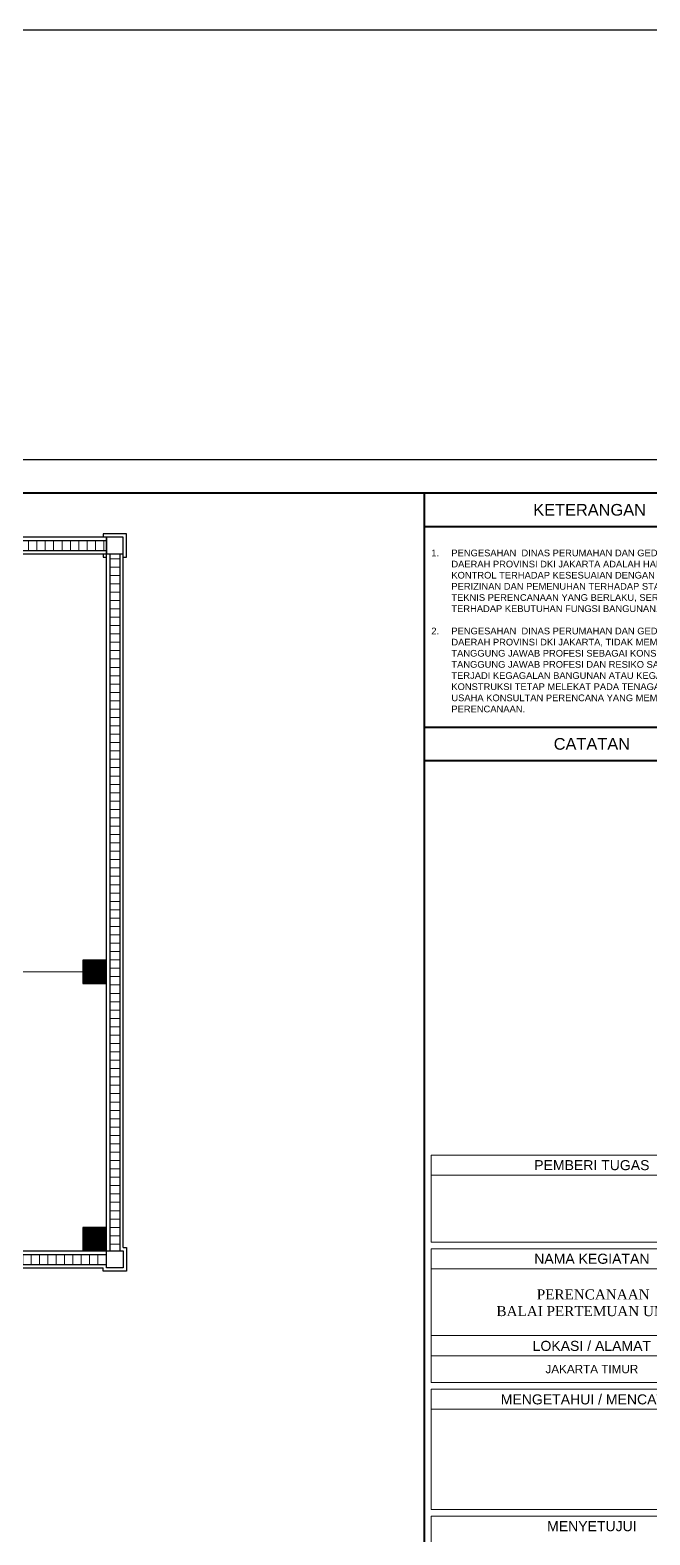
# Model space of a CAD drawing. Header units: inches. Extents: x 249 to 1192, y -18 to 440.
# Drawn here: x 310.42 to 328.95, y 248.33 to 293.34 of the extents above; entities that cross this region are included whole.
import ezdxf
from ezdxf.enums import TextEntityAlignment as Align

# ---------------------------------------------------------------- set-up
doc = ezdxf.new("R2010")
doc.units = ezdxf.units.IN
doc.header["$MEASUREMENT"] = 0
for name, color, linetype, lineweight in [('ARSIR BETON', 8, 'Continuous', 0), ('DINDING', 6, 'Continuous', 0), ('DINDING2', 137, 'Continuous', 20), ('GRS KOP', 1, 'Continuous', 40), ('KOP', 7, 'Continuous', 20)]:
    doc.layers.add(name, color=color, linetype=linetype, lineweight=lineweight)
doc.layers.add('KOLOM', color=5, linetype='Continuous')
doc.layers.add('SALURAN', color=117, linetype='Continuous')
doc.styles.add('R', font='romantic.ttf')
doc.styles.get("Standard").update_dxf_attribs({"font": 'arial.ttf'})

# ---------------------------------------------------------------- blocks, each defined once
blk = doc.blocks.new('KOP-ARS')
at = {"layer": 'GRS KOP'}
for p, q in [((83, 54), (1, 54)), ((73, 1), (73, 54)), ((73, 53), (83, 53)), ((73, 47), (83, 47)), ((73, 46), (83, 46))]:
    blk.add_line(p, q, dxfattribs=at)
at = {"layer": 'KOP'}
for p, q in [((73.2, 31.6), (73.2, 34.2)), ((82.8, 34.2), (73.2, 34.2)), ((82.8, 33.6), (73.2, 33.6)), ((82.8, 31.6), (73.2, 31.6)), ((73.2, 27.4), (73.2, 31.4)), ((82.8, 31.4), (73.2, 31.4)), ((82.8, 30.8), (73.2, 30.8)), ((82.8, 28.8), (73.2, 28.8)), ((82.8, 28.2), (73.2, 28.2)), ((82.8, 27.4), (73.2, 27.4)), ((73.2, 23.6), (73.2, 27.2)), ((82.8, 27.2), (73.2, 27.2)), ((82.8, 26.6), (73.2, 26.6)), ((82.8, 23.6), (73.2, 23.6)), ((73.2, 19.8), (73.2, 23.4)), ((82.8, 23.4), (73.2, 23.4))]:
    blk.add_line(p, q, dxfattribs=at)
blk.add_lwpolyline([(0, 0), (84, 0), (84, 55), (0, 55)], close=True, dxfattribs=at)
for s, height, p in [('KETERANGAN ', 0.35, (78, 53.5)), ('CATATAN', 0.35, (78, 46.5)), ('PEMBERI TUGAS', 0.3, (78, 33.9)), ('NAMA KEGIATAN', 0.3, (78, 31.1)), ('LOKASI / ALAMAT', 0.3, (78, 28.5)), ('JAKARTA TIMUR', 0.25, (78, 27.8)), ('MENGETAHUI / MENCATAT', 0.3, (78, 26.9)), ('MENYETUJUI', 0.3, (78, 23.1))]:
    blk.add_text(s, height=height, dxfattribs=at).set_placement(p, align=Align.MIDDLE)
at = {"layer": 'KOP', "insert": (73.2, 49.875), "char_height": 0.2, "width": 9.6, "attachment_point": 4}
blk.add_mtext('\\pi-0.6,l0.6,t0.6;1.^IPENGESAHAN  DINAS PERUMAHAN DAN GEDUNG PEMERINTAH DAERAH PROVINSI DKI JAKARTA ADALAH HANYA SEBATAS KONTROL TERHADAP KESESUAIAN DENGAN REGULASI PERIZINAN DAN PEMENUHAN TERHADAP STANDAR DAN KAIDAH TEKNIS PERENCANAAN YANG BERLAKU, SERTA PEMENUHAN TERHADAP KEBUTUHAN FUNGSI BANGUNAN.\\P\\P2.^IPENGESAHAN  DINAS PERUMAHAN DAN GEDUNG PEMERINTAH DAERAH PROVINSI DKI JAKARTA, TIDAK MEMINDAHKAN TANGGUNG JAWAB PROFESI SEBAGAI KONSULTAN PERENCANA. TANGGUNG JAWAB PROFESI DAN RESIKO SANKSI APABILA TERJADI KEGAGALAN BANGUNAN ATAU KEGAGALAN PEKERJAAN KONSTRUKSI TETAP MELEKAT PADA TENAGA AHLI DAN BADAN USAHA KONSULTAN PERENCANA YANG MEMBUAT PRODUK PERENCANAAN.', dxfattribs=at)
at = {"layer": 'KOP', "insert": (73.529, 30.184), "char_height": 0.3, "attachment_point": 1, "style": 'R'}
blk.add_mtext_dynamic_manual_height_columns('\\pi2.8239;PERENCANAAN\\P\\pi1.6183;BALAI PERTEMUAN UMUM', width=8.94019, gutter_width=1.75, heights=[0], dxfattribs=at)
at = {"layer": 'KOP'}
for tag, height, p in [('SUKMA', 0.2, (78, 9.9)), ('1:100', 0.25, (81.3, 5.5)), ('1:100', 0.25, (81.3, 4.9)), ('1:100', 0.25, (81.3, 4.3)), ('AR-01', 0.35, (78.15, 2.7)), ('10', 0.35, (81.3, 2.7)), ('2012', 0.35, (81.3, 1.7))]:
    blk.add_attdef(tag, text='', height=height, dxfattribs=at).set_placement(p, align=Align.MIDDLE)
for p in [(73.7, 5.325), (73.7, 4.725), (73.7, 4.125)]:
    blk.add_attdef('-', p, '', height=0.35, dxfattribs=at)
blk = doc.blocks.new('K1')
at = {"layer": 'ARSIR BETON'}
h = blk.add_hatch(dxfattribs=at)
h.set_pattern_fill('ANSI37', color=256, scale=0.15, style=0)
h.set_pattern_definition([(45, (258.37489, 277.120751), (-0.01325825, 0.01325825), []), (135, (258.37489, 277.120751), (-0.01325825, -0.01325825), [])])
h.paths.add_polyline_path([(259.125, 277.171), (259.125, 277.871), (258.425, 277.871), (258.425, 277.171)])
at = {"layer": 'KOLOM'}
blk.add_lwpolyline([(258.425, 277.171), (259.125, 277.171), (259.125, 277.871), (258.425, 277.871)], close=True, dxfattribs=at)
for points in [[(258.725, 277.571), (258.825, 277.471)], [(258.725, 277.471), (258.825, 277.571)]]:
    blk.add_lwpolyline(points, dxfattribs=at)
blk = doc.blocks.new('LT1')
at = {"layer": 'DINDING2'}
h = blk.add_hatch(dxfattribs=at)
h.set_pattern_fill('_USER', color=23, scale=0.25, angle=90, style=0, pattern_type=0)
h.set_pattern_definition([(90, (701.62636, 142.75694), (-0.25, 2e-17), [])])
h.paths.add_polyline_path([(685.159, 143.057), (685.159, 142.757), (738.458, 142.757), (738.458, 143.057)])
h = blk.add_hatch(dxfattribs=at)
h.set_pattern_fill('_USER', color=23, scale=0.25, angle=90, style=0, pattern_type=0)
h.set_pattern_definition([(4e-15, (738.5591, 123.77625), (2e-17, -0.25), [])])
h.paths.add_polyline_path([(738.559, 121.808), (738.859, 121.808), (738.859, 142.656), (738.558, 142.656)])
h = blk.add_hatch(dxfattribs=at)
h.set_pattern_fill('_USER', color=23, scale=0.25, angle=90, style=0, pattern_type=0)
h.set_pattern_definition([(90, (711.45085, 121.40746), (-0.25, 2e-17), [])])
h.paths.add_polyline_path([(734.572, 121.707), (734.572, 121.407), (738.458, 121.407), (738.458, 121.707)])
h.paths.add_polyline_path([(730.872, 121.407), (730.872, 121.707), (729.433, 121.707), (729.433, 121.407)])
at = {"layer": 'DINDING'}
for points in [[(737.758, 130.157), (734.472, 130.157)], [(738.858, 121.308), (738.858, 121.307)]]:
    blk.add_lwpolyline(points, dxfattribs=at)
at = {"layer": 'SALURAN'}
for points in [[(685.108, 142.657), (738.458, 142.656), (738.458, 143.156), (685.108, 143.157)], [(738.958, 142.556), (739.058, 142.556), (739.058, 143.256), (738.358, 143.256), (738.358, 143.156)], [(738.458, 121.308), (738.458, 143.157)], [(738.958, 121.908), (738.958, 143.157)], [(685.159, 143.057), (738.458, 143.057)], [(685.159, 142.757), (738.458, 142.757)], [(738.358, 142.656), (738.358, 142.556), (738.458, 142.556)], [(738.558, 142.656), (738.558, 121.808)], [(738.858, 142.656), (738.858, 121.808)], [(732.533, 121.808), (738.958, 121.808)], [(734.572, 121.707), (738.458, 121.707)], [(738.958, 121.908), (739.058, 121.908), (739.058, 121.208), (738.358, 121.208), (738.358, 121.308)], [(729.533, 121.307), (738.358, 121.307)], [(734.572, 121.407), (738.458, 121.407)]]:
    blk.add_lwpolyline(points, dxfattribs=at)
for points in [[(738.458, 142.656), (738.958, 142.656), (738.958, 143.156), (738.458, 143.156)], [(738.458, 121.808), (738.958, 121.808), (738.958, 121.308), (738.458, 121.308)]]:
    blk.add_lwpolyline(points, close=True, dxfattribs=at)
at = {"layer": 'KOLOM'}
for p in [(479.333, -147.363), (479.333, -155.363)]:
    blk.add_blockref('K1', p, dxfattribs=at)

msp = doc.modelspace()

# ---------------------------------------------------------------- linework, layer by layer
msp.add_lwpolyline([(249.2179, 280.4885), (333.2179, 280.4885), (333.2179, 293.3359), (249.2179, 293.3359)], close=True)

# ---------------------------------------------------------------- block references
msp.add_blockref('LT1', (-425.7554, 135.0136))
at = {"layer": 'KOP'}
msp.add_blockref('KOP-ARS', (249.2179, 225.4885), dxfattribs=at)

doc.saveas('drawing.dxf')
